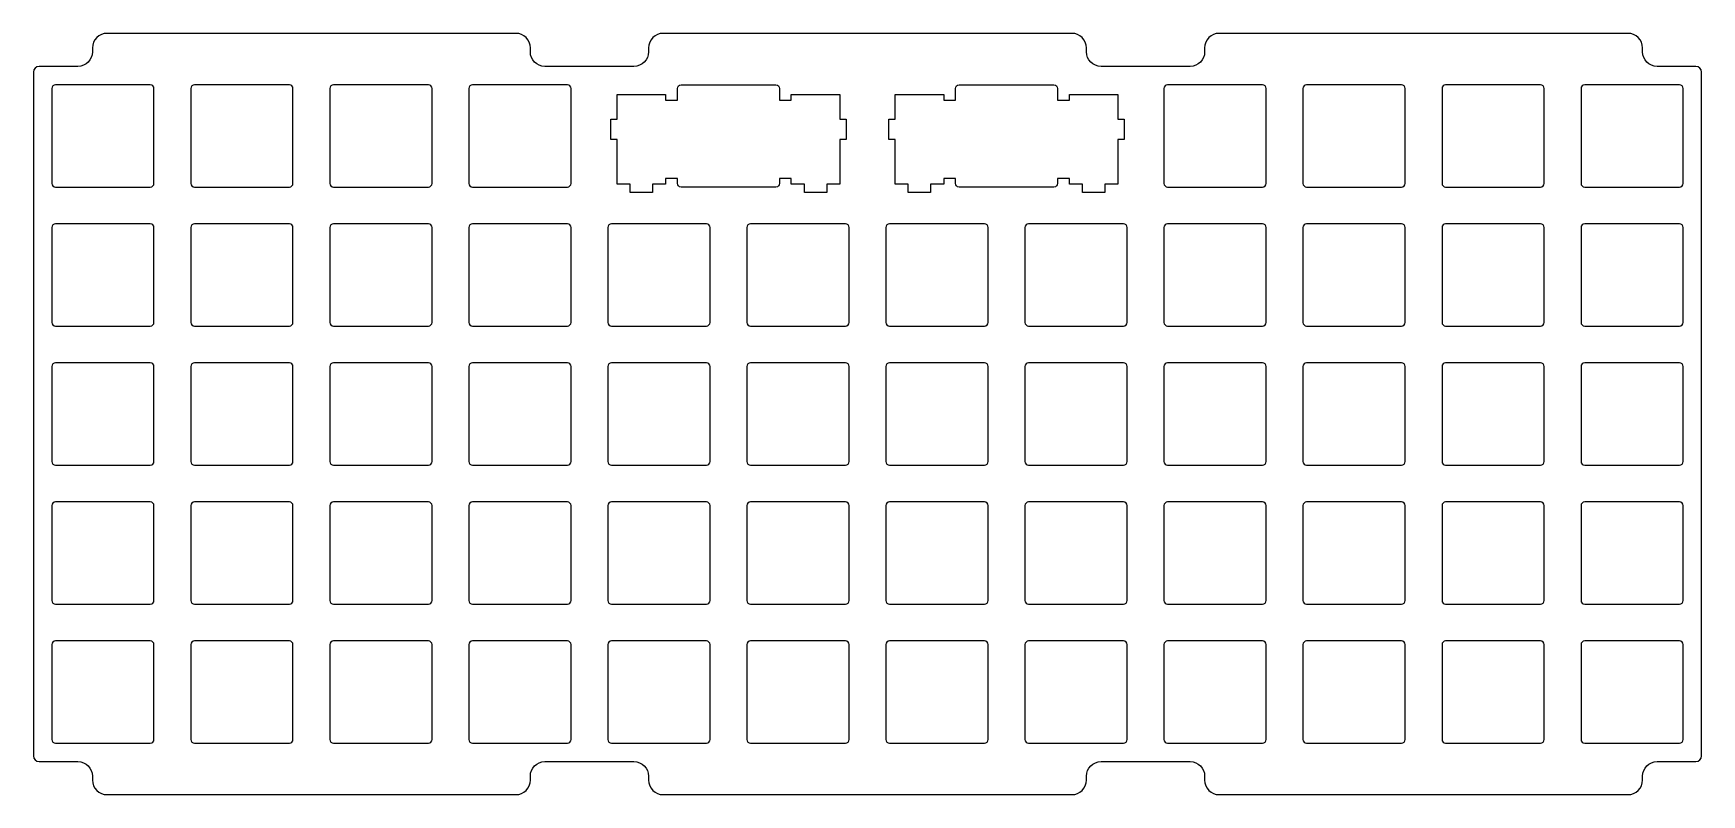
# Model space of a CAD drawing. Header units: millimetres. Extents: x -114 to 114, y -52 to 52.
import ezdxf

# ---------------------------------------------------------------- set-up
doc = ezdxf.new("R2010")
doc.units = ezdxf.units.MM
doc.layers.get('0').update_dxf_attribs({"linetype": 'CONTINUOUS'})

msp = doc.modelspace()

# ---------------------------------------------------------------- linework, layer by layer
for points in [[(46.2, -49.625), (46.2, -50.15, 0.41421356), (48.2, -52.15), (104.2, -52.15, 0.41421356), (106.2, -50.15), (106.2, -49.625, -0.41421356), (108.2, -47.625), (113.525, -47.625, 0.41421356), (114.3, -46.85), (114.3, 46.85, 0.41421356), (113.525, 47.625), (108.2, 47.625, -0.41421356), (106.2, 49.625), (106.2, 50.15, 0.41421356), (104.2, 52.15), (48.2, 52.15, 0.41421356), (46.2, 50.15), (46.2, 49.625, -0.41421356), (44.2, 47.625), (32, 47.625, -0.41421356), (30, 49.625), (30, 50.15, 0.41421356), (28, 52.15), (-28, 52.15, 0.41421356), (-30, 50.15), (-30, 49.625, -0.41421356), (-32, 47.625), (-44.2, 47.625, -0.41421356), (-46.2, 49.625), (-46.2, 50.15, 0.41421356), (-48.2, 52.15), (-104.2, 52.15, 0.41421356), (-106.2, 50.15), (-106.2, 49.625, -0.41421356), (-108.2, 47.625), (-113.525, 47.625, 0.41421356), (-114.3, 46.85), (-114.3, -46.85, 0.41421356), (-113.525, -47.625), (-108.2, -47.625, -0.41421356), (-106.2, -49.625), (-106.2, -50.15, 0.41421356), (-104.2, -52.15), (-48.2, -52.15, 0.41421356), (-46.2, -50.15), (-46.2, -49.625, -0.41421356), (-44.2, -47.625), (-32, -47.625, -0.41421356), (-30, -49.625), (-30, -50.15, 0.41421356), (-28, -52.15), (28, -52.15, 0.41421356), (30, -50.15), (30, -49.625, -0.41421356), (32, -47.625), (44.2, -47.625, -0.41421356)], [(-111.275, 45.1, 0.41421356), (-111.775, 44.6), (-111.775, 31.6, 0.41421356), (-111.275, 31.1), (-98.275, 31.1, 0.41421356), (-97.775, 31.6), (-97.775, 44.6, 0.41421356), (-98.275, 45.1)], [(-92.225, 45.1, 0.41421356), (-92.725, 44.6), (-92.725, 31.6, 0.41421356), (-92.225, 31.1), (-79.225, 31.1, 0.41421356), (-78.725, 31.6), (-78.725, 44.6, 0.41421356), (-79.225, 45.1)], [(-73.175, 45.1, 0.41421356), (-73.675, 44.6), (-73.675, 31.6, 0.41421356), (-73.175, 31.1), (-60.175, 31.1, 0.41421356), (-59.675, 31.6), (-59.675, 44.6, 0.41421356), (-60.175, 45.1)], [(-54.125, 45.1, 0.41421356), (-54.625, 44.6), (-54.625, 31.6, 0.41421356), (-54.125, 31.1), (-41.125, 31.1, 0.41421356), (-40.625, 31.6), (-40.625, 44.6, 0.41421356), (-41.125, 45.1)], [(-10.4394, 32.2834), (-12.05, 32.2834), (-12.05, 31.6, -0.41421356), (-12.55, 31.1), (-25.55, 31.1, -0.41421356), (-26.05, 31.6), (-26.05, 32.2834), (-27.6606, 32.2834), (-27.6606, 31.496), (-29.464, 31.496), (-29.464, 30.3276), (-32.512, 30.3276), (-32.512, 31.496), (-34.3154, 31.496), (-34.3154, 37.592), (-35.179, 37.592), (-35.179, 40.386), (-34.3154, 40.386), (-34.3154, 43.7896), (-27.6606, 43.7896), (-27.6606, 42.9768), (-26.05, 42.9768), (-26.05, 44.6, -0.41421356), (-25.55, 45.1), (-12.55, 45.1, -0.41421356), (-12.05, 44.6), (-12.05, 42.9768), (-10.4394, 42.9768), (-10.4394, 43.7896), (-3.7846, 43.7896), (-3.7846, 40.386), (-2.921, 40.386), (-2.921, 37.592), (-3.7846, 37.592), (-3.7846, 31.496), (-5.588, 31.496), (-5.588, 30.3276), (-8.636, 30.3276), (-8.636, 31.496), (-10.4394, 31.496)], [(27.6606, 32.2834), (26.05, 32.2834), (26.05, 31.6, -0.41421356), (25.55, 31.1), (12.55, 31.1, -0.41421356), (12.05, 31.6), (12.05, 32.2834), (10.4394, 32.2834), (10.4394, 31.496), (8.636, 31.496), (8.636, 30.3276), (5.588, 30.3276), (5.588, 31.496), (3.7846, 31.496), (3.7846, 37.592), (2.921, 37.592), (2.921, 40.386), (3.7846, 40.386), (3.7846, 43.7896), (10.4394, 43.7896), (10.4394, 42.9768), (12.05, 42.9768), (12.05, 44.6, -0.41421356), (12.55, 45.1), (25.55, 45.1, -0.41421356), (26.05, 44.6), (26.05, 42.9768), (27.6606, 42.9768), (27.6606, 43.7896), (34.3154, 43.7896), (34.3154, 40.386), (35.179, 40.386), (35.179, 37.592), (34.3154, 37.592), (34.3154, 31.496), (32.512, 31.496), (32.512, 30.3276), (29.464, 30.3276), (29.464, 31.496), (27.6606, 31.496)], [(41.125, 45.1, 0.41421356), (40.625, 44.6), (40.625, 31.6, 0.41421356), (41.125, 31.1), (54.125, 31.1, 0.41421356), (54.625, 31.6), (54.625, 44.6, 0.41421356), (54.125, 45.1)], [(60.175, 45.1, 0.41421356), (59.675, 44.6), (59.675, 31.6, 0.41421356), (60.175, 31.1), (73.175, 31.1, 0.41421356), (73.675, 31.6), (73.675, 44.6, 0.41421356), (73.175, 45.1)], [(79.225, 45.1, 0.41421356), (78.725, 44.6), (78.725, 31.6, 0.41421356), (79.225, 31.1), (92.225, 31.1, 0.41421356), (92.725, 31.6), (92.725, 44.6, 0.41421356), (92.225, 45.1)], [(98.275, 45.1, 0.41421356), (97.775, 44.6), (97.775, 31.6, 0.41421356), (98.275, 31.1), (111.275, 31.1, 0.41421356), (111.775, 31.6), (111.775, 44.6, 0.41421356), (111.275, 45.1)], [(-111.275, 26.05, 0.41421356), (-111.775, 25.55), (-111.775, 12.55, 0.41421356), (-111.275, 12.05), (-98.275, 12.05, 0.41421356), (-97.775, 12.55), (-97.775, 25.55, 0.41421356), (-98.275, 26.05)], [(-92.225, 26.05, 0.41421356), (-92.725, 25.55), (-92.725, 12.55, 0.41421356), (-92.225, 12.05), (-79.225, 12.05, 0.41421356), (-78.725, 12.55), (-78.725, 25.55, 0.41421356), (-79.225, 26.05)], [(-73.175, 26.05, 0.41421356), (-73.675, 25.55), (-73.675, 12.55, 0.41421356), (-73.175, 12.05), (-60.175, 12.05, 0.41421356), (-59.675, 12.55), (-59.675, 25.55, 0.41421356), (-60.175, 26.05)], [(-54.125, 26.05, 0.41421356), (-54.625, 25.55), (-54.625, 12.55, 0.41421356), (-54.125, 12.05), (-41.125, 12.05, 0.41421356), (-40.625, 12.55), (-40.625, 25.55, 0.41421356), (-41.125, 26.05)], [(-35.075, 26.05, 0.41421356), (-35.575, 25.55), (-35.575, 12.55, 0.41421356), (-35.075, 12.05), (-22.075, 12.05, 0.41421356), (-21.575, 12.55), (-21.575, 25.55, 0.41421356), (-22.075, 26.05)], [(-16.025, 26.05, 0.41421356), (-16.525, 25.55), (-16.525, 12.55, 0.41421356), (-16.025, 12.05), (-3.025, 12.05, 0.41421356), (-2.525, 12.55), (-2.525, 25.55, 0.41421356), (-3.025, 26.05)], [(3.025, 26.05, 0.41421356), (2.525, 25.55), (2.525, 12.55, 0.41421356), (3.025, 12.05), (16.025, 12.05, 0.41421356), (16.525, 12.55), (16.525, 25.55, 0.41421356), (16.025, 26.05)], [(22.075, 26.05, 0.41421356), (21.575, 25.55), (21.575, 12.55, 0.41421356), (22.075, 12.05), (35.075, 12.05, 0.41421356), (35.575, 12.55), (35.575, 25.55, 0.41421356), (35.075, 26.05)], [(41.125, 26.05, 0.41421356), (40.625, 25.55), (40.625, 12.55, 0.41421356), (41.125, 12.05), (54.125, 12.05, 0.41421356), (54.625, 12.55), (54.625, 25.55, 0.41421356), (54.125, 26.05)], [(60.175, 26.05, 0.41421356), (59.675, 25.55), (59.675, 12.55, 0.41421356), (60.175, 12.05), (73.175, 12.05, 0.41421356), (73.675, 12.55), (73.675, 25.55, 0.41421356), (73.175, 26.05)], [(79.225, 26.05, 0.41421356), (78.725, 25.55), (78.725, 12.55, 0.41421356), (79.225, 12.05), (92.225, 12.05, 0.41421356), (92.725, 12.55), (92.725, 25.55, 0.41421356), (92.225, 26.05)], [(98.275, 26.05, 0.41421356), (97.775, 25.55), (97.775, 12.55, 0.41421356), (98.275, 12.05), (111.275, 12.05, 0.41421356), (111.775, 12.55), (111.775, 25.55, 0.41421356), (111.275, 26.05)], [(-111.275, 7, 0.41421356), (-111.775, 6.5), (-111.775, -6.5, 0.41421356), (-111.275, -7), (-98.275, -7, 0.41421356), (-97.775, -6.5), (-97.775, 6.5, 0.41421356), (-98.275, 7)], [(-92.225, 7, 0.41421356), (-92.725, 6.5), (-92.725, -6.5, 0.41421356), (-92.225, -7), (-79.225, -7, 0.41421356), (-78.725, -6.5), (-78.725, 6.5, 0.41421356), (-79.225, 7)], [(-73.175, 7, 0.41421356), (-73.675, 6.5), (-73.675, -6.5, 0.41421356), (-73.175, -7), (-60.175, -7, 0.41421356), (-59.675, -6.5), (-59.675, 6.5, 0.41421356), (-60.175, 7)], [(-54.125, 7, 0.41421356), (-54.625, 6.5), (-54.625, -6.5, 0.41421356), (-54.125, -7), (-41.125, -7, 0.41421356), (-40.625, -6.5), (-40.625, 6.5, 0.41421356), (-41.125, 7)], [(-35.075, 7, 0.41421356), (-35.575, 6.5), (-35.575, -6.5, 0.41421356), (-35.075, -7), (-22.075, -7, 0.41421356), (-21.575, -6.5), (-21.575, 6.5, 0.41421356), (-22.075, 7)], [(-16.025, 7, 0.41421356), (-16.525, 6.5), (-16.525, -6.5, 0.41421356), (-16.025, -7), (-3.025, -7, 0.41421356), (-2.525, -6.5), (-2.525, 6.5, 0.41421356), (-3.025, 7)], [(3.025, 7, 0.41421356), (2.525, 6.5), (2.525, -6.5, 0.41421356), (3.025, -7), (16.025, -7, 0.41421356), (16.525, -6.5), (16.525, 6.5, 0.41421356), (16.025, 7)], [(22.075, 7, 0.41421356), (21.575, 6.5), (21.575, -6.5, 0.41421356), (22.075, -7), (35.075, -7, 0.41421356), (35.575, -6.5), (35.575, 6.5, 0.41421356), (35.075, 7)], [(41.125, 7, 0.41421356), (40.625, 6.5), (40.625, -6.5, 0.41421356), (41.125, -7), (54.125, -7, 0.41421356), (54.625, -6.5), (54.625, 6.5, 0.41421356), (54.125, 7)], [(60.175, 7, 0.41421356), (59.675, 6.5), (59.675, -6.5, 0.41421356), (60.175, -7), (73.175, -7, 0.41421356), (73.675, -6.5), (73.675, 6.5, 0.41421356), (73.175, 7)], [(79.225, 7, 0.41421356), (78.725, 6.5), (78.725, -6.5, 0.41421356), (79.225, -7), (92.225, -7, 0.41421356), (92.725, -6.5), (92.725, 6.5, 0.41421356), (92.225, 7)], [(98.275, 7, 0.41421356), (97.775, 6.5), (97.775, -6.5, 0.41421356), (98.275, -7), (111.275, -7, 0.41421356), (111.775, -6.5), (111.775, 6.5, 0.41421356), (111.275, 7)], [(-111.275, -12.05, 0.41421356), (-111.775, -12.55), (-111.775, -25.55, 0.41421356), (-111.275, -26.05), (-98.275, -26.05, 0.41421356), (-97.775, -25.55), (-97.775, -12.55, 0.41421356), (-98.275, -12.05)], [(-92.225, -12.05, 0.41421356), (-92.725, -12.55), (-92.725, -25.55, 0.41421356), (-92.225, -26.05), (-79.225, -26.05, 0.41421356), (-78.725, -25.55), (-78.725, -12.55, 0.41421356), (-79.225, -12.05)], [(-73.175, -12.05, 0.41421356), (-73.675, -12.55), (-73.675, -25.55, 0.41421356), (-73.175, -26.05), (-60.175, -26.05, 0.41421356), (-59.675, -25.55), (-59.675, -12.55, 0.41421356), (-60.175, -12.05)], [(-54.125, -12.05, 0.41421356), (-54.625, -12.55), (-54.625, -25.55, 0.41421356), (-54.125, -26.05), (-41.125, -26.05, 0.41421356), (-40.625, -25.55), (-40.625, -12.55, 0.41421356), (-41.125, -12.05)], [(-35.075, -12.05, 0.41421356), (-35.575, -12.55), (-35.575, -25.55, 0.41421356), (-35.075, -26.05), (-22.075, -26.05, 0.41421356), (-21.575, -25.55), (-21.575, -12.55, 0.41421356), (-22.075, -12.05)], [(-16.025, -12.05, 0.41421356), (-16.525, -12.55), (-16.525, -25.55, 0.41421356), (-16.025, -26.05), (-3.025, -26.05, 0.41421356), (-2.525, -25.55), (-2.525, -12.55, 0.41421356), (-3.025, -12.05)], [(3.025, -12.05, 0.41421356), (2.525, -12.55), (2.525, -25.55, 0.41421356), (3.025, -26.05), (16.025, -26.05, 0.41421356), (16.525, -25.55), (16.525, -12.55, 0.41421356), (16.025, -12.05)], [(22.075, -12.05, 0.41421356), (21.575, -12.55), (21.575, -25.55, 0.41421356), (22.075, -26.05), (35.075, -26.05, 0.41421356), (35.575, -25.55), (35.575, -12.55, 0.41421356), (35.075, -12.05)], [(41.125, -12.05, 0.41421356), (40.625, -12.55), (40.625, -25.55, 0.41421356), (41.125, -26.05), (54.125, -26.05, 0.41421356), (54.625, -25.55), (54.625, -12.55, 0.41421356), (54.125, -12.05)], [(60.175, -12.05, 0.41421356), (59.675, -12.55), (59.675, -25.55, 0.41421356), (60.175, -26.05), (73.175, -26.05, 0.41421356), (73.675, -25.55), (73.675, -12.55, 0.41421356), (73.175, -12.05)], [(79.225, -12.05, 0.41421356), (78.725, -12.55), (78.725, -25.55, 0.41421356), (79.225, -26.05), (92.225, -26.05, 0.41421356), (92.725, -25.55), (92.725, -12.55, 0.41421356), (92.225, -12.05)], [(98.275, -12.05, 0.41421356), (97.775, -12.55), (97.775, -25.55, 0.41421356), (98.275, -26.05), (111.275, -26.05, 0.41421356), (111.775, -25.55), (111.775, -12.55, 0.41421356), (111.275, -12.05)], [(-111.275, -31.1, 0.41421356), (-111.775, -31.6), (-111.775, -44.6, 0.41421356), (-111.275, -45.1), (-98.275, -45.1, 0.41421356), (-97.775, -44.6), (-97.775, -31.6, 0.41421356), (-98.275, -31.1)], [(-92.225, -31.1, 0.41421356), (-92.725, -31.6), (-92.725, -44.6, 0.41421356), (-92.225, -45.1), (-79.225, -45.1, 0.41421356), (-78.725, -44.6), (-78.725, -31.6, 0.41421356), (-79.225, -31.1)], [(-73.175, -31.1, 0.41421356), (-73.675, -31.6), (-73.675, -44.6, 0.41421356), (-73.175, -45.1), (-60.175, -45.1, 0.41421356), (-59.675, -44.6), (-59.675, -31.6, 0.41421356), (-60.175, -31.1)], [(-54.125, -31.1, 0.41421356), (-54.625, -31.6), (-54.625, -44.6, 0.41421356), (-54.125, -45.1), (-41.125, -45.1, 0.41421356), (-40.625, -44.6), (-40.625, -31.6, 0.41421356), (-41.125, -31.1)], [(-35.075, -31.1, 0.41421356), (-35.575, -31.6), (-35.575, -44.6, 0.41421356), (-35.075, -45.1), (-22.075, -45.1, 0.41421356), (-21.575, -44.6), (-21.575, -31.6, 0.41421356), (-22.075, -31.1)], [(-16.025, -31.1, 0.41421356), (-16.525, -31.6), (-16.525, -44.6, 0.41421356), (-16.025, -45.1), (-3.025, -45.1, 0.41421356), (-2.525, -44.6), (-2.525, -31.6, 0.41421356), (-3.025, -31.1)], [(3.025, -31.1, 0.41421356), (2.525, -31.6), (2.525, -44.6, 0.41421356), (3.025, -45.1), (16.025, -45.1, 0.41421356), (16.525, -44.6), (16.525, -31.6, 0.41421356), (16.025, -31.1)], [(22.075, -31.1, 0.41421356), (21.575, -31.6), (21.575, -44.6, 0.41421356), (22.075, -45.1), (35.075, -45.1, 0.41421356), (35.575, -44.6), (35.575, -31.6, 0.41421356), (35.075, -31.1)], [(41.125, -31.1, 0.41421356), (40.625, -31.6), (40.625, -44.6, 0.41421356), (41.125, -45.1), (54.125, -45.1, 0.41421356), (54.625, -44.6), (54.625, -31.6, 0.41421356), (54.125, -31.1)], [(60.175, -31.1, 0.41421356), (59.675, -31.6), (59.675, -44.6, 0.41421356), (60.175, -45.1), (73.175, -45.1, 0.41421356), (73.675, -44.6), (73.675, -31.6, 0.41421356), (73.175, -31.1)], [(79.225, -31.1, 0.41421356), (78.725, -31.6), (78.725, -44.6, 0.41421356), (79.225, -45.1), (92.225, -45.1, 0.41421356), (92.725, -44.6), (92.725, -31.6, 0.41421356), (92.225, -31.1)], [(98.275, -31.1, 0.41421356), (97.775, -31.6), (97.775, -44.6, 0.41421356), (98.275, -45.1), (111.275, -45.1, 0.41421356), (111.775, -44.6), (111.775, -31.6, 0.41421356), (111.275, -31.1)]]:
    msp.add_lwpolyline(points, format="xyb", close=True)

doc.saveas('drawing.dxf')
